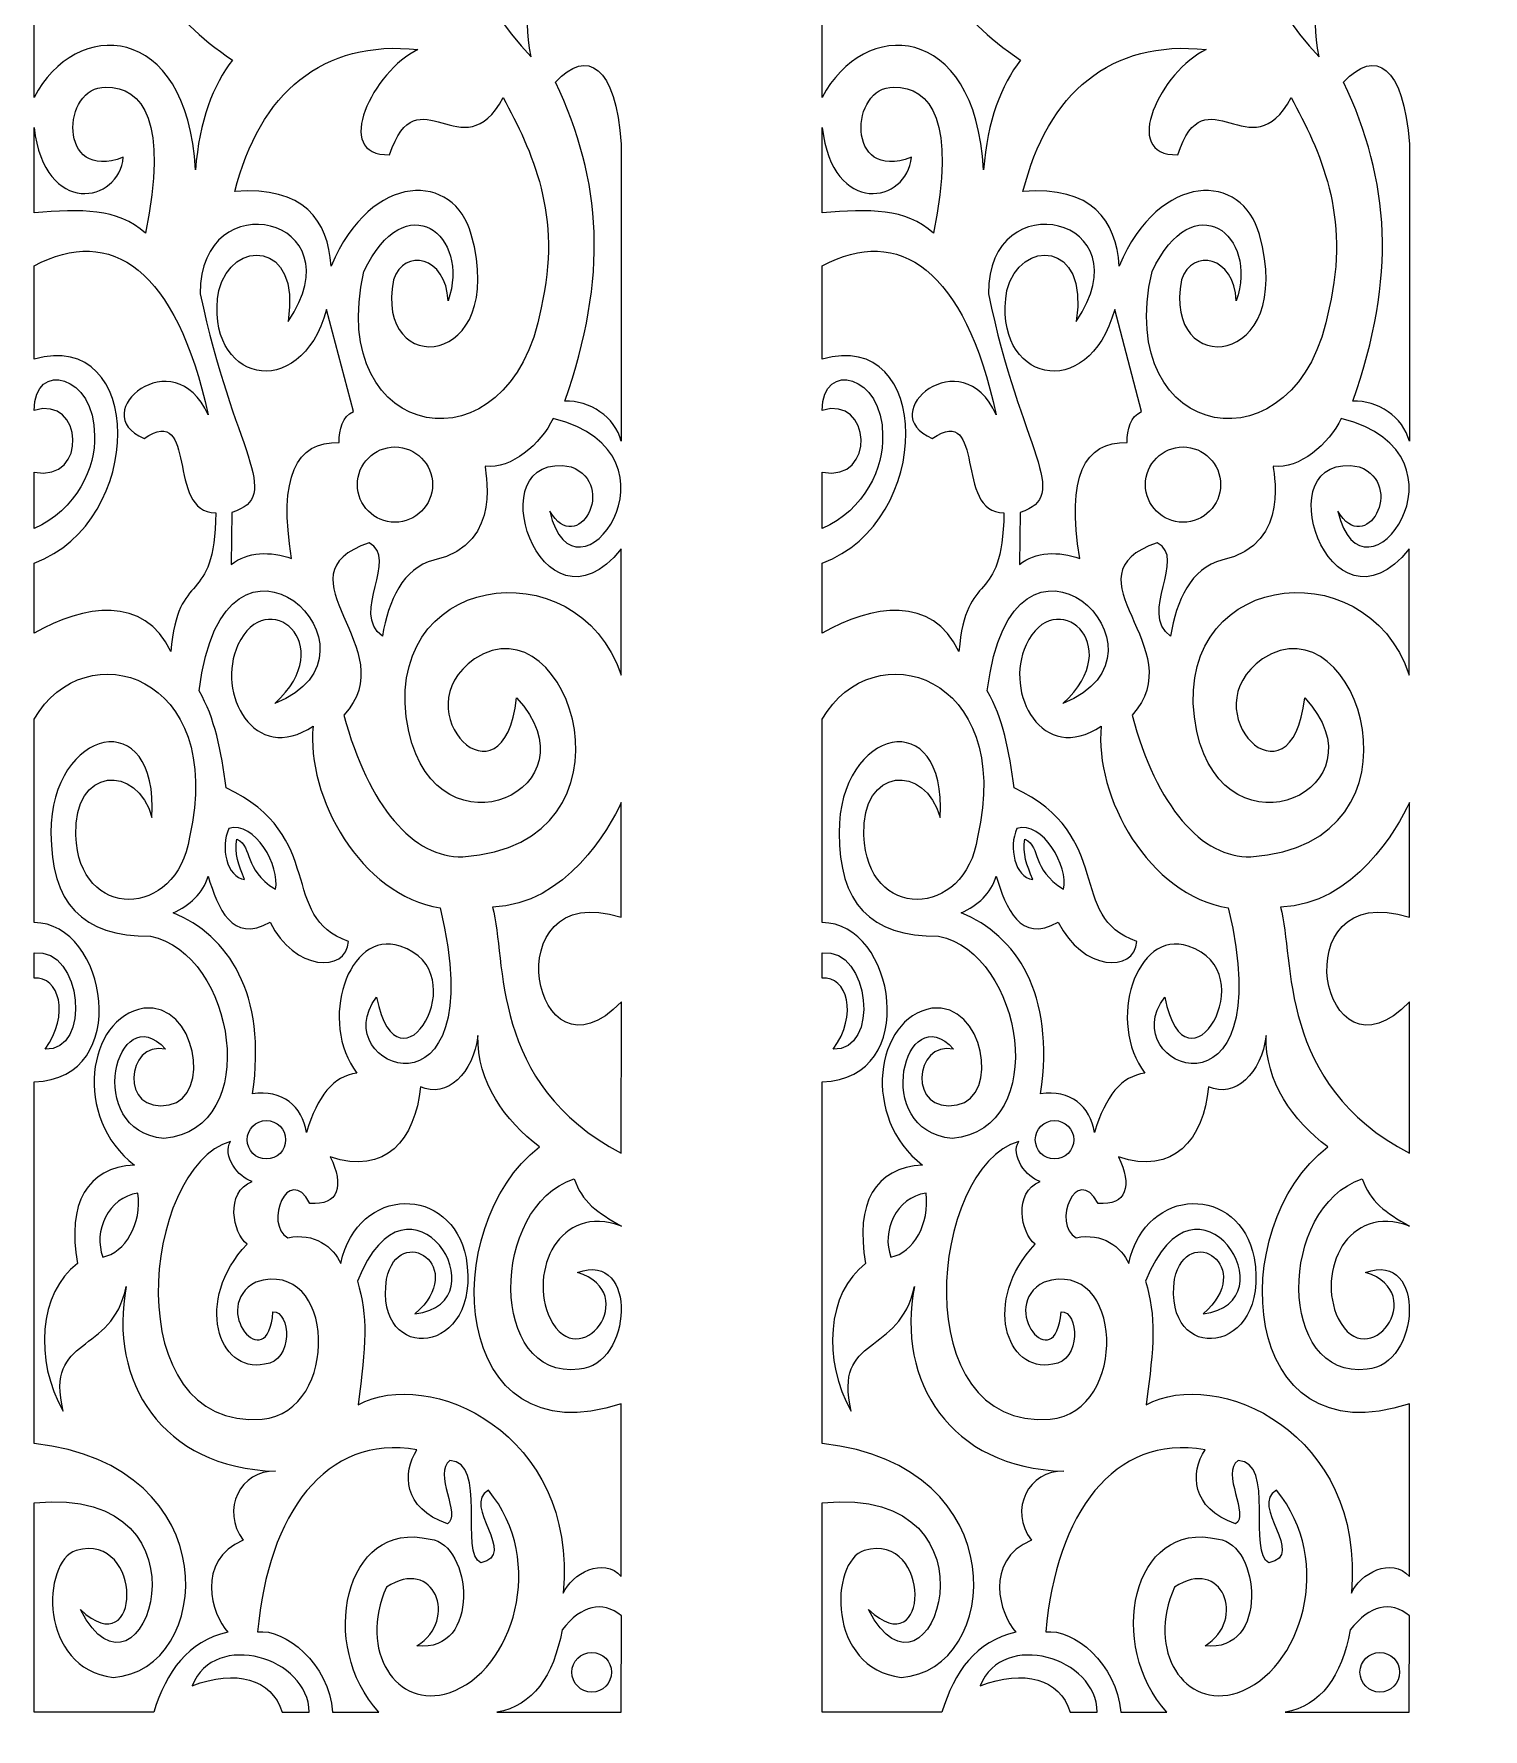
# Model space of a CAD drawing. Header units: centimetres. Extents: x -53 to 59, y -100 to 99.
# Drawn here: x -53.2 to 58.9, y -100.5 to 30.6 of the extents above; entities that cross this region are included whole.
import ezdxf

# ---------------------------------------------------------------- set-up
doc = ezdxf.new("R2010")
doc.units = ezdxf.units.CM
doc.header["$MEASUREMENT"] = 0
doc.layers.add('layer 1', color=7, linetype='Continuous')

msp = doc.modelspace()

# ---------------------------------------------------------------- linework, layer by layer
at = {"layer": 'layer 1', "color": 250, "lineweight": 9}
for centre, major_axis in [((-25.27952, -4.22039), (0, 2.9092)), ((-35.22236, -54.88765), (0, 1.48695)), ((-10.06058, -96.0697), (0, 1.5322))]:
    msp.add_ellipse(centre, major_axis=major_axis, ratio=1, dxfattribs=at)
at = {"layer": 'layer 1', "color": 242}
for centre, major_axis in [((35.68051, -4.22039), (0, 2.9092)), ((25.73767, -54.88765), (0, 1.48695)), ((50.89945, -96.0697), (0, 1.5322))]:
    msp.add_ellipse(centre, major_axis=major_axis, ratio=1, dxfattribs=at)
at = {"layer": 'layer 1', "color": 250, "lineweight": 9}
for points, knots in [([(-7.77167, 41.39957), (-7.77167, 41.39957), (-7.77185, 33.47479), (-7.77185, 33.47479), (-7.77185, 33.47479), (-10.87596, 37.68342), (-16.34117, 36.2642), (-14.74046, 28.85535), (-14.74046, 28.85535), (-23.33902, 37.76592), (-25.32154, 55.2063), (-16.31369, 57.44502), (-16.31369, 57.44502), (-6.16955, 59.87853), (-5.98735, 45.06205), (-11.01349, 44.09226), (-11.01349, 44.09226), (-16.28375, 43.0784), (-16.58229, 51.1938), (-13.89567, 51.56973), (-13.89567, 51.56973), (-11.1821, 51.93701), (-11.24404, 48.98528), (-11.92208, 48.3153), (-11.92208, 48.3153), (-8.13311, 47.36911), (-9.90505, 55.98839), (-15.15553, 53.54227), (-15.15553, 53.54227), (-20.8084, 50.18001), (-16.6394, 36.16337), (-7.77167, 41.39957)], [0, 0, 0, 0, 0.111111111, 0.111111111, 0.111111111, 0.111111111, 0.222222222, 0.222222222, 0.222222222, 0.222222222, 0.333333333, 0.333333333, 0.333333333, 0.333333333, 0.444444444, 0.444444444, 0.444444444, 0.444444444, 0.555555556, 0.555555556, 0.555555556, 0.555555556, 0.666666667, 0.666666667, 0.666666667, 0.666666667, 0.777777778, 0.777777778, 0.777777778, 0.777777778, 1, 1, 1, 1]), ([(-53.19372, 40.18666), (-53.19372, 40.18666), (-53.19386, 25.71777), (-53.19386, 25.71777), (-53.19386, 25.71777), (-50.04911, 31.82973), (-41.37296, 31.75408), (-40.7047, 20.12387), (-40.7047, 20.12387), (-40.4338, 23.92656), (-39.33054, 26.67869), (-37.84746, 28.61463), (-37.84746, 28.61463), (-43.05057, 32.07908), (-44.85478, 35.47923), (-45.13556, 42.58565), (-45.13556, 42.58565), (-45.13556, 42.58565), (-47.83736, 42.57425), (-47.83736, 42.57425), (-47.83736, 42.57425), (-48.07443, 41.73081), (-50.60018, 38.52648), (-53.19372, 40.18666)], [0, 0, 0, 0, 0.142857143, 0.142857143, 0.142857143, 0.142857143, 0.285714286, 0.285714286, 0.285714286, 0.285714286, 0.428571429, 0.428571429, 0.428571429, 0.428571429, 0.571428571, 0.571428571, 0.571428571, 0.571428571, 0.714285714, 0.714285714, 0.714285714, 0.714285714, 1, 1, 1, 1]), ([(-23.5001, 29.42206), (-30.85756, 30.22879), (-35.77278, 26.05008), (-37.66096, 18.43956), (-37.66096, 18.43956), (-32.31989, 18.88953), (-30.44444, 16.19101), (-30.21713, 12.6824), (-30.21713, 12.6824), (-27.08489, 20.11115), (-20.6476, 19.90401), (-19.37468, 15.11534), (-19.37468, 15.11534), (-16.45191, 4.64079), (-26.94727, 3.8726), (-25.39016, 11.62688), (-25.39016, 11.62688), (-24.57282, 14.08347), (-21.29743, 13.47296), (-21.17294, 9.98501), (-21.17294, 9.98501), (-19.37468, 15.11534), (-24.49186, 19.02534), (-27.67841, 12.25928), (-27.67841, 12.25928), (-30.73233, -1.03895), (-16.28678, -3.58742), (-13.9799, 9.45611), (-13.9799, 9.45611), (-12.28313, 16.54311), (-14.69728, 21.63842), (-16.91267, 25.70465), (-16.91267, 25.70465), (-20.00456, 19.89507), (-23.5595, 27.78788), (-25.69028, 21.28791), (-25.69028, 21.28791), (-30.23762, 21.17445), (-26.93615, 27.79364), (-23.5001, 29.42206)], [0, 0, 0, 0, 0.090909091, 0.090909091, 0.090909091, 0.090909091, 0.181818182, 0.181818182, 0.181818182, 0.181818182, 0.272727273, 0.272727273, 0.272727273, 0.272727273, 0.363636364, 0.363636364, 0.363636364, 0.363636364, 0.454545455, 0.454545455, 0.454545455, 0.454545455, 0.545454545, 0.545454545, 0.545454545, 0.545454545, 0.636363636, 0.636363636, 0.636363636, 0.636363636, 0.727272727, 0.727272727, 0.727272727, 0.727272727, 0.818181818, 0.818181818, 0.818181818, 0.818181818, 1, 1, 1, 1]), ([(-7.77249, -0.85889), (-7.77249, -0.85889), (-7.77135, 22.11815), (-7.77135, 22.11815), (-7.77135, 22.11815), (-8.21274, 28.19856), (-10.40684, 29.54241), (-12.85727, 26.91199), (-12.85727, 26.91199), (-9.23721, 19.21744), (-8.76928, 11.88034), (-12.14617, 2.2244), (-12.14617, 2.2244), (-10.22278, 2.33447), (-8.26075, 0.99646), (-7.77249, -0.85889)], [0, 0, 0, 0, 0.2, 0.2, 0.2, 0.2, 0.4, 0.4, 0.4, 0.4, 0.6, 0.6, 0.6, 0.6, 1, 1, 1, 1]), ([(-53.19316, 23.38965), (-53.19316, 23.38965), (-53.19398, 16.80096), (-53.19398, 16.80096), (-53.19398, 16.80096), (-49.52547, 17.0799), (-46.77004, 17.18295), (-44.57382, 15.22695), (-44.57382, 15.22695), (-42.81615, 23.85427), (-44.76785, 26.54022), (-47.65212, 26.51067), (-47.65212, 26.51067), (-51.03743, 26.64704), (-51.45777, 19.08598), (-46.29569, 21.09191), (-46.29569, 21.09191), (-46.58415, 17.54364), (-52.39149, 16.43808), (-53.19316, 23.38965)], [0, 0, 0, 0, 0.166666667, 0.166666667, 0.166666667, 0.166666667, 0.333333333, 0.333333333, 0.333333333, 0.333333333, 0.5, 0.5, 0.5, 0.5, 0.666666667, 0.666666667, 0.666666667, 0.666666667, 1, 1, 1, 1]), ([(-30.56756, 9.3098), (-30.56756, 9.3098), (-28.49876, 1.4225), (-28.49876, 1.4225), (-28.49876, 1.4225), (-29.33096, 1.06698), (-29.61745, 0.04555), (-29.59781, -0.96955), (-29.59781, -0.96955), (-32.92731, -0.86175), (-34.31812, -3.64914), (-33.2729, -9.93106), (-33.2729, -9.93106), (-34.87601, -9.36238), (-36.70498, -9.38703), (-37.93766, -10.40845), (-37.93766, -10.40845), (-37.93766, -10.40845), (-37.88755, -6.37313), (-37.88755, -6.37313), (-37.88755, -6.37313), (-33.80836, -5.09024), (-37.82359, -1.61212), (-40.33616, 10.54391), (-40.33616, 10.54391), (-40.41124, 19.24623), (-28.04359, 16.5021), (-33.54146, 8.4047), (-33.54146, 8.4047), (-32.52958, 14.74793), (-37.90202, 14.78877), (-38.90741, 10.79675), (-38.90741, 10.79675), (-40.12734, 3.72665), (-32.62511, 1.91225), (-30.56756, 9.3098)], [0, 0, 0, 0, 0.1, 0.1, 0.1, 0.1, 0.2, 0.2, 0.2, 0.2, 0.3, 0.3, 0.3, 0.3, 0.4, 0.4, 0.4, 0.4, 0.5, 0.5, 0.5, 0.5, 0.6, 0.6, 0.6, 0.6, 0.7, 0.7, 0.7, 0.7, 0.8, 0.8, 0.8, 0.8, 1, 1, 1, 1]), ([(-53.19218, 12.68951), (-53.19218, 12.68951), (-53.1939, 5.47216), (-53.1939, 5.47216), (-53.1939, 5.47216), (-44.63267, 7.96933), (-44.49169, -7.08857), (-53.19291, -10.29139), (-53.19291, -10.29139), (-53.19291, -10.29139), (-53.19366, -15.70799), (-53.19366, -15.70799), (-53.19366, -15.70799), (-49.35238, -13.51144), (-44.65847, -12.76208), (-42.61418, -17.13809), (-42.61418, -17.13809), (-42.08224, -10.5632), (-39.24792, -13.84728), (-39.13604, -6.40213), (-39.13604, -6.40213), (-43.05586, -6.41048), (-40.4478, 2.14046), (-44.68476, -0.64519), (-44.68476, -0.64519), (-49.30848, 1.29753), (-42.34522, 7.05474), (-39.73079, 1.17986), (-39.73079, 1.17986), (-42.17198, 12.42506), (-47.22605, 15.90726), (-53.19218, 12.68951)], [0, 0, 0, 0, 0.111111111, 0.111111111, 0.111111111, 0.111111111, 0.222222222, 0.222222222, 0.222222222, 0.222222222, 0.333333333, 0.333333333, 0.333333333, 0.333333333, 0.444444444, 0.444444444, 0.444444444, 0.444444444, 0.555555556, 0.555555556, 0.555555556, 0.555555556, 0.666666667, 0.666666667, 0.666666667, 0.666666667, 0.777777778, 0.777777778, 0.777777778, 0.777777778, 1, 1, 1, 1]), ([(-53.19036, 1.51724), (-49.39067, 2.72332), (-48.97427, -4.06049), (-53.18798, -3.26483), (-53.18798, -3.26483), (-53.18798, -3.26483), (-53.19277, -7.60335), (-53.19277, -7.60335), (-53.19277, -7.60335), (-49.91645, -6.22822), (-48.3941, -2.80247), (-48.52166, -0.45135), (-48.52166, -0.45135), (-48.46438, 4.26431), (-53.1939, 5.47216), (-53.19036, 1.51724)], [0, 0, 0, 0, 0.2, 0.2, 0.2, 0.2, 0.4, 0.4, 0.4, 0.4, 0.6, 0.6, 0.6, 0.6, 1, 1, 1, 1]), ([(-13.03957, 0.89346), (-2.07064, -1.87379), (-11.39787, -14.57269), (-13.3079, -6.27379), (-13.3079, -6.27379), (-11.14918, -9.92267), (-8.02103, -4.23098), (-11.65508, -2.83766), (-11.65508, -2.83766), (-19.14445, -1.43488), (-13.97868, -16.8828), (-7.77887, -9.19676), (-7.77887, -9.19676), (-7.77887, -9.19676), (-7.78086, -18.95697), (-7.78086, -18.95697), (-7.78086, -18.95697), (-11.12414, -8.88772), (-26.75657, -10.98927), (-24.21674, -23.30598), (-24.21674, -23.30598), (-21.9283, -33.50642), (-9.40401, -27.70264), (-15.86782, -20.70243), (-15.86782, -20.70243), (-16.88938, -29.80708), (-24.83069, -21.65475), (-19.12596, -17.69771), (-19.12596, -17.69771), (-11.73545, -12.80918), (-5.61732, -32.0755), (-20.03736, -32.99735), (-20.03736, -32.99735), (-23.82155, -33.12872), (-27.3421, -29.1063), (-29.22561, -22.04928), (-29.22561, -22.04928), (-24.46054, -16.91747), (-34.71505, -11.24296), (-27.2711, -8.71735), (-27.2711, -8.71735), (-24.92521, -9.93966), (-28.74651, -14.11313), (-26.24974, -15.94394), (-26.24974, -15.94394), (-25.79512, -13.18109), (-24.67137, -10.6801), (-22.26762, -10.05549), (-22.26762, -10.05549), (-16.6756, -8.82257), (-18.47577, -2.77248), (-18.2827, -2.79641), (-18.2827, -2.79641), (-16.29417, -3.04297), (-14.00576, -1.09588), (-13.03957, 0.89346)], [0, 0, 0, 0, 0.066666667, 0.066666667, 0.066666667, 0.066666667, 0.133333333, 0.133333333, 0.133333333, 0.133333333, 0.2, 0.2, 0.2, 0.2, 0.266666667, 0.266666667, 0.266666667, 0.266666667, 0.333333333, 0.333333333, 0.333333333, 0.333333333, 0.4, 0.4, 0.4, 0.4, 0.466666667, 0.466666667, 0.466666667, 0.466666667, 0.533333333, 0.533333333, 0.533333333, 0.533333333, 0.6, 0.6, 0.6, 0.6, 0.666666667, 0.666666667, 0.666666667, 0.666666667, 0.733333333, 0.733333333, 0.733333333, 0.733333333, 0.8, 0.8, 0.8, 0.8, 0.866666667, 0.866666667, 0.866666667, 0.866666667, 1, 1, 1, 1]), ([(-34.56593, -21.13994), (-24.76373, -17.27019), (-38.53263, -4.21003), (-40.42128, -20.17943), (-40.42128, -20.17943), (-39.20499, -22.26577), (-38.72075, -24.80463), (-38.34328, -27.66023), (-38.34328, -27.66023), (-30.45275, -31.40895), (-34.33397, -37.69819), (-28.8676, -39.54639), (-28.8676, -39.54639), (-29.03091, -42.02481), (-33.07249, -41.83407), (-34.93536, -38.05023), (-34.93536, -38.05023), (-37.93356, -39.75781), (-38.95533, -36.96143), (-39.73879, -34.4896), (-39.73879, -34.4896), (-40.10771, -35.8616), (-41.17227, -36.76521), (-42.43412, -37.33619), (-42.43412, -37.33619), (-38.20239, -39.07687), (-35.14548, -43.5602), (-36.29645, -51.33904), (-36.29645, -51.33904), (-34.02833, -50.96727), (-32.42242, -52.30579), (-32.13105, -54.31434), (-32.13105, -54.31434), (-31.24773, -51.48842), (-30.08624, -49.98093), (-28.22342, -49.73898), (-28.22342, -49.73898), (-31.22512, -45.80039), (-28.92051, -38.58493), (-24.87784, -39.92043), (-24.87784, -39.92043), (-18.83014, -41.82577), (-25.0577, -52.16152), (-26.69609, -43.84785), (-26.69609, -43.84785), (-30.82724, -49.276), (-17.6084, -54.398), (-21.77927, -36.95111), (-21.77927, -36.95111), (-27.90172, -36.00491), (-32.17782, -28.33606), (-31.60542, -22.90163), (-31.60542, -22.90163), (-36.18721, -25.95869), (-39.15507, -20.30521), (-37.42046, -16.61485), (-37.42046, -16.61485), (-35.25029, -11.89153), (-29.47714, -16.53377), (-34.56593, -21.13994)], [0, 0, 0, 0, 0.0625, 0.0625, 0.0625, 0.0625, 0.125, 0.125, 0.125, 0.125, 0.1875, 0.1875, 0.1875, 0.1875, 0.25, 0.25, 0.25, 0.25, 0.3125, 0.3125, 0.3125, 0.3125, 0.375, 0.375, 0.375, 0.375, 0.4375, 0.4375, 0.4375, 0.4375, 0.5, 0.5, 0.5, 0.5, 0.5625, 0.5625, 0.5625, 0.5625, 0.625, 0.625, 0.625, 0.625, 0.6875, 0.6875, 0.6875, 0.6875, 0.75, 0.75, 0.75, 0.75, 0.8125, 0.8125, 0.8125, 0.8125, 0.875, 0.875, 0.875, 0.875, 1, 1, 1, 1]), ([(-49.95987, -31.34394), (-49.77595, -37.98552), (-42.11744, -37.85984), (-41.1725, -31.48621), (-41.1725, -31.48621), (-38.29414, -18.8321), (-49.26649, -15.52195), (-53.19089, -22.37296), (-53.19089, -22.37296), (-53.19089, -22.37296), (-53.19386, -38.09333), (-53.19386, -38.09333), (-53.19386, -38.09333), (-47.54274, -38.05545), (-45.48702, -50.20269), (-53.19344, -50.40372), (-53.19344, -50.40372), (-53.19344, -50.40372), (-53.19626, -78.38656), (-53.19626, -78.38656), (-53.19626, -78.38656), (-38.06349, -80.0204), (-39.33826, -95.99491), (-47.08834, -96.46275), (-47.08834, -96.46275), (-52.82884, -95.7745), (-52.646, -87.54536), (-49.93693, -86.6395), (-49.93693, -86.6395), (-44.6459, -85.22001), (-44.85492, -95.65303), (-49.60982, -91.22583), (-49.60982, -91.22583), (-44.86572, -100.46352), (-38.46676, -81.4934), (-53.19471, -82.9663), (-53.19471, -82.9663), (-53.19471, -82.9663), (-53.19338, -99.16019), (-53.19338, -99.16019), (-53.19338, -99.16019), (-53.19338, -99.16019), (-43.9298, -99.15721), (-43.9298, -99.15721), (-43.9298, -99.15721), (-42.97528, -95.98428), (-41.27567, -93.70069), (-38.2191, -92.95621), (-38.2191, -92.95621), (-39.44397, -91.61015), (-40.74435, -87.44498), (-37.01315, -85.85363), (-37.01315, -85.85363), (-38.79678, -83.49344), (-37.20596, -80.43509), (-34.50972, -80.51847), (-34.50972, -80.51847), (-43.33014, -80.28823), (-47.47174, -73.52096), (-46.06268, -66.23886), (-46.06268, -66.23886), (-47.16777, -71.63083), (-52.38277, -69.91599), (-50.9404, -75.87269), (-50.9404, -75.87269), (-53.20736, -71.99323), (-52.81696, -66.64967), (-49.83498, -64.46941), (-49.83498, -64.46941), (-50.66253, -59.76537), (-49.11614, -57.05944), (-45.4211, -56.84523), (-45.4211, -56.84523), (-50.21833, -53.21217), (-49.1033, -45.45282), (-44.70694, -44.71625), (-44.70694, -44.71625), (-40.66822, -44.22649), (-39.43291, -51.58655), (-42.74255, -52.1819), (-42.74255, -52.1819), (-46.60973, -52.94194), (-46.10103, -47.23099), (-43.02303, -47.86924), (-43.02303, -47.86924), (-46.79931, -43.7471), (-49.45072, -54.20975), (-43.14834, -54.7887), (-43.14834, -54.7887), (-35.39474, -54.07377), (-37.68936, -40.42136), (-44.18623, -39.14172), (-44.18623, -39.14172), (-49.5284, -39.19329), (-51.87944, -36.56129), (-51.88703, -31.13852), (-51.88703, -31.13852), (-51.89839, -23.02311), (-43.54099, -21.06278), (-44.07516, -29.96867), (-44.07516, -29.96867), (-45.20182, -25.80278), (-50.18981, -26.00019), (-49.95987, -31.34394)], [0, 0, 0, 0, 0.037037037, 0.037037037, 0.037037037, 0.037037037, 0.074074074, 0.074074074, 0.074074074, 0.074074074, 0.111111111, 0.111111111, 0.111111111, 0.111111111, 0.148148148, 0.148148148, 0.148148148, 0.148148148, 0.185185185, 0.185185185, 0.185185185, 0.185185185, 0.222222222, 0.222222222, 0.222222222, 0.222222222, 0.259259259, 0.259259259, 0.259259259, 0.259259259, 0.296296296, 0.296296296, 0.296296296, 0.296296296, 0.333333333, 0.333333333, 0.333333333, 0.333333333, 0.37037037, 0.37037037, 0.37037037, 0.37037037, 0.407407407, 0.407407407, 0.407407407, 0.407407407, 0.444444444, 0.444444444, 0.444444444, 0.444444444, 0.481481481, 0.481481481, 0.481481481, 0.481481481, 0.518518519, 0.518518519, 0.518518519, 0.518518519, 0.555555556, 0.555555556, 0.555555556, 0.555555556, 0.592592593, 0.592592593, 0.592592593, 0.592592593, 0.62962963, 0.62962963, 0.62962963, 0.62962963, 0.666666667, 0.666666667, 0.666666667, 0.666666667, 0.703703704, 0.703703704, 0.703703704, 0.703703704, 0.740740741, 0.740740741, 0.740740741, 0.740740741, 0.777777778, 0.777777778, 0.777777778, 0.777777778, 0.814814815, 0.814814815, 0.814814815, 0.814814815, 0.851851852, 0.851851852, 0.851851852, 0.851851852, 0.888888889, 0.888888889, 0.888888889, 0.888888889, 0.925925926, 0.925925926, 0.925925926, 0.925925926, 1, 1, 1, 1]), ([(-7.77085, -28.81285), (-7.77085, -28.81285), (-7.77217, -37.66424), (-7.77217, -37.66424), (-7.77217, -37.66424), (-17.78868, -34.55049), (-14.6275, -51.40424), (-7.76117, -44.21752), (-7.76117, -44.21752), (-7.76117, -44.21752), (-7.77072, -55.93124), (-7.77072, -55.93124), (-7.77072, -55.93124), (-18.01174, -50.54207), (-16.63233, -41.01438), (-17.73358, -36.89215), (-17.73358, -36.89215), (-12.03577, -36.7129), (-8.69889, -30.78904), (-7.77085, -28.81285)], [0, 0, 0, 0, 0.166666667, 0.166666667, 0.166666667, 0.166666667, 0.333333333, 0.333333333, 0.333333333, 0.333333333, 0.5, 0.5, 0.5, 0.5, 0.666666667, 0.666666667, 0.666666667, 0.666666667, 1, 1, 1, 1]), ([(-38.13454, -30.82158), (-36.12314, -30.18241), (-34.12048, -33.78376), (-34.528, -35.51396), (-34.528, -35.51396), (-37.10153, -33.90409), (-36.18485, -32.32747), (-37.51187, -31.63171), (-37.51187, -31.63171), (-37.71816, -32.74181), (-37.36088, -33.66594), (-36.90568, -34.75122), (-36.90568, -34.75122), (-38.29657, -34.5992), (-38.7882, -32.25882), (-38.13454, -30.82158)], [0, 0, 0, 0, 0.2, 0.2, 0.2, 0.2, 0.4, 0.4, 0.4, 0.4, 0.6, 0.6, 0.6, 0.6, 1, 1, 1, 1]), ([(-53.19069, -40.42691), (-53.19069, -40.42691), (-53.19369, -42.38627), (-53.19369, -42.38627), (-53.19369, -42.38627), (-51.29121, -42.18932), (-50.37111, -45.23989), (-52.34549, -47.87221), (-52.34549, -47.87221), (-48.73699, -48.12528), (-49.45181, -40.00864), (-53.19069, -40.42691)], [0, 0, 0, 0, 0.25, 0.25, 0.25, 0.25, 0.5, 0.5, 0.5, 0.5, 1, 1, 1, 1]), ([(-18.86143, -46.82607), (-18.93457, -50.43461), (-16.77246, -53.39674), (-14.09309, -55.44327), (-14.09309, -55.44327), (-22.07982, -61.57001), (-21.0276, -79.70039), (-7.77232, -75.30907), (-7.77232, -75.30907), (-7.77232, -75.30907), (-7.77339, -88.66092), (-7.77339, -88.66092), (-7.77339, -88.66092), (-9.12751, -87.08541), (-11.62445, -88.45698), (-12.25934, -89.95366), (-12.25934, -89.95366), (-11.14731, -77.45643), (-22.71865, -72.42042), (-28.13712, -75.3832), (-28.13712, -75.3832), (-27.49679, -70.75296), (-27.36861, -68.58659), (-28.17764, -65.81224), (-28.17764, -65.81224), (-24.19114, -55.85062), (-16.75416, -67.54467), (-23.73648, -68.34851), (-23.73648, -68.34851), (-19.5241, -64.72919), (-24.95029, -61.18264), (-25.9302, -65.65787), (-25.9302, -65.65787), (-26.92506, -72.38679), (-18.45701, -71.6749), (-19.78266, -64.01815), (-19.78266, -64.01815), (-20.87266, -58.36771), (-28.13843, -58.33648), (-29.47598, -64.45097), (-29.47598, -64.45097), (-30.03663, -63.17979), (-31.52523, -62.04481), (-33.55708, -62.46273), (-33.55708, -62.46273), (-35.44763, -61.42863), (-33.54459, -56.67569), (-31.85688, -59.80391), (-31.85688, -59.80391), (-29.63107, -60.02238), (-29.1864, -58.40656), (-30.28104, -56.21135), (-30.28104, -56.21135), (-26.02582, -57.66385), (-23.68909, -54.87547), (-23.31228, -50.78663), (-23.31228, -50.78663), (-21.27717, -51.7387), (-19.19796, -49.73328), (-18.86143, -46.82607)], [0, 0, 0, 0, 0.0625, 0.0625, 0.0625, 0.0625, 0.125, 0.125, 0.125, 0.125, 0.1875, 0.1875, 0.1875, 0.1875, 0.25, 0.25, 0.25, 0.25, 0.3125, 0.3125, 0.3125, 0.3125, 0.375, 0.375, 0.375, 0.375, 0.4375, 0.4375, 0.4375, 0.4375, 0.5, 0.5, 0.5, 0.5, 0.5625, 0.5625, 0.5625, 0.5625, 0.625, 0.625, 0.625, 0.625, 0.6875, 0.6875, 0.6875, 0.6875, 0.75, 0.75, 0.75, 0.75, 0.8125, 0.8125, 0.8125, 0.8125, 0.875, 0.875, 0.875, 0.875, 1, 1, 1, 1]), ([(-37.99196, -55.0168), (-38.66884, -56.0677), (-37.39904, -57.85179), (-36.32528, -58.10377), (-36.32528, -58.10377), (-38.43999, -58.93599), (-37.82832, -62.13234), (-36.7226, -62.9503), (-36.7226, -62.9503), (-40.8437, -67.35517), (-38.95822, -72.95568), (-35.36057, -72.25077), (-35.36057, -72.25077), (-33.10545, -71.98441), (-33.33904, -68.13422), (-34.71278, -68.18641), (-34.71278, -68.18641), (-35.1201, -73.44125), (-39.73086, -67.82405), (-36.02807, -65.89777), (-36.02807, -65.89777), (-29.86838, -63.88673), (-29.43548, -75.93807), (-35.55902, -76.49014), (-35.55902, -76.49014), (-46.80579, -77.37167), (-44.90447, -57.02294), (-37.99196, -55.0168)], [0, 0, 0, 0, 0.125, 0.125, 0.125, 0.125, 0.25, 0.25, 0.25, 0.25, 0.375, 0.375, 0.375, 0.375, 0.5, 0.5, 0.5, 0.5, 0.625, 0.625, 0.625, 0.625, 0.75, 0.75, 0.75, 0.75, 1, 1, 1, 1]), ([(-7.76879, -61.55705), (-9.60452, -60.55138), (-10.83907, -59.65824), (-11.41424, -57.90397), (-11.41424, -57.90397), (-17.98086, -60.08627), (-18.04003, -73.48675), (-11.04238, -72.63023), (-11.04238, -72.63023), (-6.93006, -72.34425), (-6.41108, -63.45552), (-11.1585, -65.14439), (-11.1585, -65.14439), (-6.0878, -66.76202), (-11.0127, -73.21801), (-13.28085, -68.71454), (-13.28085, -68.71454), (-14.99154, -65.07514), (-12.55005, -59.7742), (-7.76879, -61.55705)], [0, 0, 0, 0, 0.166666667, 0.166666667, 0.166666667, 0.166666667, 0.333333333, 0.333333333, 0.333333333, 0.333333333, 0.5, 0.5, 0.5, 0.5, 0.666666667, 0.666666667, 0.666666667, 0.666666667, 1, 1, 1, 1]), ([(-45.15779, -59.00538), (-44.83591, -61.38081), (-46.15779, -63.62621), (-47.87117, -63.95992), (-47.87117, -63.95992), (-48.63172, -61.97365), (-47.48521, -59.35357), (-45.15779, -59.00538)], [0, 0, 0, 0, 0.333333333, 0.333333333, 0.333333333, 0.333333333, 1, 1, 1, 1]), ([(-26.52326, -99.15962), (-26.52326, -99.15962), (-30.10398, -99.16049), (-30.10398, -99.16049), (-30.10398, -99.16049), (-30.37301, -95.38794), (-33.80538, -92.65041), (-35.90619, -92.95171), (-35.90619, -92.95171), (-35.08141, -83.81751), (-30.67018, -77.63767), (-23.58088, -78.86007), (-23.58088, -78.86007), (-24.71151, -80.63609), (-24.68433, -83.39518), (-21.22152, -84.58071), (-21.22152, -84.58071), (-20.09807, -83.97783), (-22.39541, -80.60577), (-21.0276, -79.70039), (-21.0276, -79.70039), (-18.11711, -79.72387), (-20.29506, -86.95547), (-18.63558, -87.59997), (-18.63558, -87.59997), (-15.70492, -87.03764), (-20.18725, -83.1122), (-18.05416, -81.99511), (-18.05416, -81.99511), (-13.49708, -87.45125), (-16.1247, -95.97674), (-21.07461, -97.64682), (-21.07461, -97.64682), (-25.16142, -98.99452), (-28.14612, -94.40604), (-25.94024, -89.49335), (-25.94024, -89.49335), (-22.27353, -87.04499), (-20.29466, -92.01478), (-23.58088, -94.01815), (-23.58088, -94.01815), (-18.59868, -94.61872), (-19.30954, -86.12194), (-22.54664, -85.77655), (-22.54664, -85.77655), (-29.29353, -84.17646), (-31.22052, -94.08681), (-26.52326, -99.15962)], [0, 0, 0, 0, 0.076923077, 0.076923077, 0.076923077, 0.076923077, 0.153846154, 0.153846154, 0.153846154, 0.153846154, 0.230769231, 0.230769231, 0.230769231, 0.230769231, 0.307692308, 0.307692308, 0.307692308, 0.307692308, 0.384615385, 0.384615385, 0.384615385, 0.384615385, 0.461538462, 0.461538462, 0.461538462, 0.461538462, 0.538461538, 0.538461538, 0.538461538, 0.538461538, 0.615384615, 0.615384615, 0.615384615, 0.615384615, 0.692307692, 0.692307692, 0.692307692, 0.692307692, 0.769230769, 0.769230769, 0.769230769, 0.769230769, 0.846153846, 0.846153846, 0.846153846, 0.846153846, 1, 1, 1, 1]), ([(-7.76167, -91.69765), (-7.76167, -91.69765), (-7.7892, -99.16051), (-7.7892, -99.16051), (-7.7892, -99.16051), (-7.7892, -99.16051), (-17.39278, -99.15979), (-17.39278, -99.15979), (-17.39278, -99.15979), (-14.60025, -98.65961), (-13.02249, -96.39764), (-12.34552, -92.78307), (-12.34552, -92.78307), (-10.81756, -90.86968), (-9.28961, -90.50787), (-7.76167, -91.69765)], [0, 0, 0, 0, 0.2, 0.2, 0.2, 0.2, 0.4, 0.4, 0.4, 0.4, 0.6, 0.6, 0.6, 0.6, 1, 1, 1, 1]), ([(-40.97169, -97.10801), (-39.21019, -92.7653), (-31.93134, -94.93236), (-31.91651, -99.16015), (-31.91651, -99.16015), (-31.91651, -99.16015), (-34.00095, -99.16032), (-34.00095, -99.16032), (-34.00095, -99.16032), (-34.84173, -96.523), (-37.5542, -95.84817), (-40.97169, -97.10801)], [0, 0, 0, 0, 0.25, 0.25, 0.25, 0.25, 0.5, 0.5, 0.5, 0.5, 1, 1, 1, 1])]:
    msp.add_open_spline(points, degree=3, knots=knots, dxfattribs=at)
at = {"layer": 'layer 1', "color": 242}
for points, knots in [([(53.18836, 41.39957), (53.18836, 41.39957), (53.18818, 33.47479), (53.18818, 33.47479), (53.18818, 33.47479), (50.08407, 37.68342), (44.61886, 36.2642), (46.21957, 28.85535), (46.21957, 28.85535), (37.62101, 37.76592), (35.63849, 55.2063), (44.64634, 57.44502), (44.64634, 57.44502), (54.79048, 59.87853), (54.97268, 45.06205), (49.94654, 44.09226), (49.94654, 44.09226), (44.67628, 43.0784), (44.37774, 51.1938), (47.06436, 51.56973), (47.06436, 51.56973), (49.77793, 51.93701), (49.71599, 48.98528), (49.03795, 48.3153), (49.03795, 48.3153), (52.82692, 47.36911), (51.05498, 55.98839), (45.8045, 53.54227), (45.8045, 53.54227), (40.15163, 50.18001), (44.32063, 36.16337), (53.18836, 41.39957)], [0, 0, 0, 0, 0.111111111, 0.111111111, 0.111111111, 0.111111111, 0.222222222, 0.222222222, 0.222222222, 0.222222222, 0.333333333, 0.333333333, 0.333333333, 0.333333333, 0.444444444, 0.444444444, 0.444444444, 0.444444444, 0.555555556, 0.555555556, 0.555555556, 0.555555556, 0.666666667, 0.666666667, 0.666666667, 0.666666667, 0.777777778, 0.777777778, 0.777777778, 0.777777778, 1, 1, 1, 1]), ([(7.76631, 40.18666), (7.76631, 40.18666), (7.76617, 25.71777), (7.76617, 25.71777), (7.76617, 25.71777), (10.91092, 31.82973), (19.58707, 31.75408), (20.25533, 20.12387), (20.25533, 20.12387), (20.52623, 23.92656), (21.62949, 26.67869), (23.11257, 28.61463), (23.11257, 28.61463), (17.90946, 32.07908), (16.10525, 35.47923), (15.82447, 42.58565), (15.82447, 42.58565), (15.82447, 42.58565), (13.12267, 42.57425), (13.12267, 42.57425), (13.12267, 42.57425), (12.8856, 41.73081), (10.35985, 38.52648), (7.76631, 40.18666)], [0, 0, 0, 0, 0.142857143, 0.142857143, 0.142857143, 0.142857143, 0.285714286, 0.285714286, 0.285714286, 0.285714286, 0.428571429, 0.428571429, 0.428571429, 0.428571429, 0.571428571, 0.571428571, 0.571428571, 0.571428571, 0.714285714, 0.714285714, 0.714285714, 0.714285714, 1, 1, 1, 1]), ([(37.45993, 29.42206), (30.10247, 30.22879), (25.18725, 26.05008), (23.29907, 18.43956), (23.29907, 18.43956), (28.64014, 18.88953), (30.51559, 16.19101), (30.7429, 12.6824), (30.7429, 12.6824), (33.87514, 20.11115), (40.31243, 19.90401), (41.58535, 15.11534), (41.58535, 15.11534), (44.50812, 4.64079), (34.01276, 3.8726), (35.56987, 11.62688), (35.56987, 11.62688), (36.38721, 14.08347), (39.6626, 13.47296), (39.78709, 9.98501), (39.78709, 9.98501), (41.58535, 15.11534), (36.46817, 19.02534), (33.28162, 12.25928), (33.28162, 12.25928), (30.2277, -1.03895), (44.67325, -3.58742), (46.98013, 9.45611), (46.98013, 9.45611), (48.6769, 16.54311), (46.26275, 21.63842), (44.04736, 25.70465), (44.04736, 25.70465), (40.95547, 19.89507), (37.40053, 27.78788), (35.26975, 21.28791), (35.26975, 21.28791), (30.72241, 21.17445), (34.02388, 27.79364), (37.45993, 29.42206)], [0, 0, 0, 0, 0.090909091, 0.090909091, 0.090909091, 0.090909091, 0.181818182, 0.181818182, 0.181818182, 0.181818182, 0.272727273, 0.272727273, 0.272727273, 0.272727273, 0.363636364, 0.363636364, 0.363636364, 0.363636364, 0.454545455, 0.454545455, 0.454545455, 0.454545455, 0.545454545, 0.545454545, 0.545454545, 0.545454545, 0.636363636, 0.636363636, 0.636363636, 0.636363636, 0.727272727, 0.727272727, 0.727272727, 0.727272727, 0.818181818, 0.818181818, 0.818181818, 0.818181818, 1, 1, 1, 1]), ([(53.18754, -0.85889), (53.18754, -0.85889), (53.18868, 22.11815), (53.18868, 22.11815), (53.18868, 22.11815), (52.74729, 28.19856), (50.55319, 29.54241), (48.10276, 26.91199), (48.10276, 26.91199), (51.72282, 19.21744), (52.19075, 11.88034), (48.81386, 2.2244), (48.81386, 2.2244), (50.73725, 2.33447), (52.69928, 0.99646), (53.18754, -0.85889)], [0, 0, 0, 0, 0.2, 0.2, 0.2, 0.2, 0.4, 0.4, 0.4, 0.4, 0.6, 0.6, 0.6, 0.6, 1, 1, 1, 1]), ([(7.76687, 23.38965), (7.76687, 23.38965), (7.76605, 16.80096), (7.76605, 16.80096), (7.76605, 16.80096), (11.43456, 17.0799), (14.18999, 17.18295), (16.38621, 15.22695), (16.38621, 15.22695), (18.14388, 23.85427), (16.19218, 26.54022), (13.30791, 26.51067), (13.30791, 26.51067), (9.9226, 26.64704), (9.50226, 19.08598), (14.66434, 21.09191), (14.66434, 21.09191), (14.37588, 17.54364), (8.56854, 16.43808), (7.76687, 23.38965)], [0, 0, 0, 0, 0.166666667, 0.166666667, 0.166666667, 0.166666667, 0.333333333, 0.333333333, 0.333333333, 0.333333333, 0.5, 0.5, 0.5, 0.5, 0.666666667, 0.666666667, 0.666666667, 0.666666667, 1, 1, 1, 1]), ([(30.39247, 9.3098), (30.39247, 9.3098), (32.46127, 1.4225), (32.46127, 1.4225), (32.46127, 1.4225), (31.62907, 1.06698), (31.34258, 0.04555), (31.36222, -0.96955), (31.36222, -0.96955), (28.03272, -0.86175), (26.64191, -3.64914), (27.68713, -9.93106), (27.68713, -9.93106), (26.08402, -9.36238), (24.25505, -9.38703), (23.02237, -10.40845), (23.02237, -10.40845), (23.02237, -10.40845), (23.07248, -6.37313), (23.07248, -6.37313), (23.07248, -6.37313), (27.15167, -5.09024), (23.13644, -1.61212), (20.62387, 10.54391), (20.62387, 10.54391), (20.54879, 19.24623), (32.91644, 16.5021), (27.41857, 8.4047), (27.41857, 8.4047), (28.43045, 14.74793), (23.05801, 14.78877), (22.05262, 10.79675), (22.05262, 10.79675), (20.83269, 3.72665), (28.33492, 1.91225), (30.39247, 9.3098)], [0, 0, 0, 0, 0.1, 0.1, 0.1, 0.1, 0.2, 0.2, 0.2, 0.2, 0.3, 0.3, 0.3, 0.3, 0.4, 0.4, 0.4, 0.4, 0.5, 0.5, 0.5, 0.5, 0.6, 0.6, 0.6, 0.6, 0.7, 0.7, 0.7, 0.7, 0.8, 0.8, 0.8, 0.8, 1, 1, 1, 1]), ([(7.76785, 12.68951), (7.76785, 12.68951), (7.76613, 5.47216), (7.76613, 5.47216), (7.76613, 5.47216), (16.32736, 7.96933), (16.46834, -7.08857), (7.76712, -10.29139), (7.76712, -10.29139), (7.76712, -10.29139), (7.76637, -15.70799), (7.76637, -15.70799), (7.76637, -15.70799), (11.60765, -13.51144), (16.30156, -12.76208), (18.34585, -17.13809), (18.34585, -17.13809), (18.87779, -10.5632), (21.71211, -13.84728), (21.82399, -6.40213), (21.82399, -6.40213), (17.90417, -6.41048), (20.51223, 2.14046), (16.27527, -0.64519), (16.27527, -0.64519), (11.65155, 1.29753), (18.61481, 7.05474), (21.22924, 1.17986), (21.22924, 1.17986), (18.78805, 12.42506), (13.73398, 15.90726), (7.76785, 12.68951)], [0, 0, 0, 0, 0.111111111, 0.111111111, 0.111111111, 0.111111111, 0.222222222, 0.222222222, 0.222222222, 0.222222222, 0.333333333, 0.333333333, 0.333333333, 0.333333333, 0.444444444, 0.444444444, 0.444444444, 0.444444444, 0.555555556, 0.555555556, 0.555555556, 0.555555556, 0.666666667, 0.666666667, 0.666666667, 0.666666667, 0.777777778, 0.777777778, 0.777777778, 0.777777778, 1, 1, 1, 1]), ([(7.76967, 1.51724), (11.56936, 2.72332), (11.98576, -4.06049), (7.77205, -3.26483), (7.77205, -3.26483), (7.77205, -3.26483), (7.76726, -7.60335), (7.76726, -7.60335), (7.76726, -7.60335), (11.04358, -6.22822), (12.56593, -2.80247), (12.43837, -0.45135), (12.43837, -0.45135), (12.49565, 4.26431), (7.76613, 5.47216), (7.76967, 1.51724)], [0, 0, 0, 0, 0.2, 0.2, 0.2, 0.2, 0.4, 0.4, 0.4, 0.4, 0.6, 0.6, 0.6, 0.6, 1, 1, 1, 1]), ([(47.92046, 0.89346), (58.88939, -1.87379), (49.56216, -14.57269), (47.65213, -6.27379), (47.65213, -6.27379), (49.81085, -9.92267), (52.939, -4.23098), (49.30495, -2.83766), (49.30495, -2.83766), (41.81558, -1.43488), (46.98135, -16.8828), (53.18116, -9.19676), (53.18116, -9.19676), (53.18116, -9.19676), (53.17917, -18.95697), (53.17917, -18.95697), (53.17917, -18.95697), (49.83589, -8.88772), (34.20346, -10.98927), (36.74329, -23.30598), (36.74329, -23.30598), (39.03173, -33.50642), (51.55602, -27.70264), (45.09221, -20.70243), (45.09221, -20.70243), (44.07065, -29.80708), (36.12934, -21.65475), (41.83407, -17.69771), (41.83407, -17.69771), (49.22458, -12.80918), (55.34271, -32.0755), (40.92267, -32.99735), (40.92267, -32.99735), (37.13848, -33.12872), (33.61793, -29.1063), (31.73442, -22.04928), (31.73442, -22.04928), (36.49949, -16.91747), (26.24498, -11.24296), (33.68893, -8.71735), (33.68893, -8.71735), (36.03482, -9.93966), (32.21352, -14.11313), (34.71029, -15.94394), (34.71029, -15.94394), (35.16491, -13.18109), (36.28866, -10.6801), (38.69241, -10.05549), (38.69241, -10.05549), (44.28443, -8.82257), (42.48426, -2.77248), (42.67733, -2.79641), (42.67733, -2.79641), (44.66586, -3.04297), (46.95427, -1.09588), (47.92046, 0.89346)], [0, 0, 0, 0, 0.066666667, 0.066666667, 0.066666667, 0.066666667, 0.133333333, 0.133333333, 0.133333333, 0.133333333, 0.2, 0.2, 0.2, 0.2, 0.266666667, 0.266666667, 0.266666667, 0.266666667, 0.333333333, 0.333333333, 0.333333333, 0.333333333, 0.4, 0.4, 0.4, 0.4, 0.466666667, 0.466666667, 0.466666667, 0.466666667, 0.533333333, 0.533333333, 0.533333333, 0.533333333, 0.6, 0.6, 0.6, 0.6, 0.666666667, 0.666666667, 0.666666667, 0.666666667, 0.733333333, 0.733333333, 0.733333333, 0.733333333, 0.8, 0.8, 0.8, 0.8, 0.866666667, 0.866666667, 0.866666667, 0.866666667, 1, 1, 1, 1]), ([(26.3941, -21.13994), (36.1963, -17.27019), (22.4274, -4.21003), (20.53875, -20.17943), (20.53875, -20.17943), (21.75504, -22.26577), (22.23928, -24.80463), (22.61675, -27.66023), (22.61675, -27.66023), (30.50728, -31.40895), (26.62606, -37.69819), (32.09243, -39.54639), (32.09243, -39.54639), (31.92912, -42.02481), (27.88754, -41.83407), (26.02467, -38.05023), (26.02467, -38.05023), (23.02647, -39.75781), (22.0047, -36.96143), (21.22124, -34.4896), (21.22124, -34.4896), (20.85232, -35.8616), (19.78776, -36.76521), (18.52591, -37.33619), (18.52591, -37.33619), (22.75764, -39.07687), (25.81455, -43.5602), (24.66358, -51.33904), (24.66358, -51.33904), (26.9317, -50.96727), (28.53761, -52.30579), (28.82898, -54.31434), (28.82898, -54.31434), (29.7123, -51.48842), (30.87379, -49.98093), (32.73661, -49.73898), (32.73661, -49.73898), (29.73491, -45.80039), (32.03952, -38.58493), (36.08219, -39.92043), (36.08219, -39.92043), (42.12989, -41.82577), (35.90233, -52.16152), (34.26394, -43.84785), (34.26394, -43.84785), (30.13279, -49.276), (43.35163, -54.398), (39.18076, -36.95111), (39.18076, -36.95111), (33.05831, -36.00491), (28.78221, -28.33606), (29.35461, -22.90163), (29.35461, -22.90163), (24.77282, -25.95869), (21.80496, -20.30521), (23.53957, -16.61485), (23.53957, -16.61485), (25.70974, -11.89153), (31.48289, -16.53377), (26.3941, -21.13994)], [0, 0, 0, 0, 0.0625, 0.0625, 0.0625, 0.0625, 0.125, 0.125, 0.125, 0.125, 0.1875, 0.1875, 0.1875, 0.1875, 0.25, 0.25, 0.25, 0.25, 0.3125, 0.3125, 0.3125, 0.3125, 0.375, 0.375, 0.375, 0.375, 0.4375, 0.4375, 0.4375, 0.4375, 0.5, 0.5, 0.5, 0.5, 0.5625, 0.5625, 0.5625, 0.5625, 0.625, 0.625, 0.625, 0.625, 0.6875, 0.6875, 0.6875, 0.6875, 0.75, 0.75, 0.75, 0.75, 0.8125, 0.8125, 0.8125, 0.8125, 0.875, 0.875, 0.875, 0.875, 1, 1, 1, 1]), ([(11.00016, -31.34394), (11.18408, -37.98552), (18.84259, -37.85984), (19.78753, -31.48621), (19.78753, -31.48621), (22.66589, -18.8321), (11.69354, -15.52195), (7.76914, -22.37296), (7.76914, -22.37296), (7.76914, -22.37296), (7.76617, -38.09333), (7.76617, -38.09333), (7.76617, -38.09333), (13.41729, -38.05545), (15.47301, -50.20269), (7.76659, -50.40372), (7.76659, -50.40372), (7.76659, -50.40372), (7.76377, -78.38656), (7.76377, -78.38656), (7.76377, -78.38656), (22.89654, -80.0204), (21.62177, -95.99491), (13.87169, -96.46275), (13.87169, -96.46275), (8.13119, -95.7745), (8.31403, -87.54536), (11.0231, -86.6395), (11.0231, -86.6395), (16.31413, -85.22001), (16.10511, -95.65303), (11.35021, -91.22583), (11.35021, -91.22583), (16.09431, -100.46352), (22.49327, -81.4934), (7.76532, -82.9663), (7.76532, -82.9663), (7.76532, -82.9663), (7.76665, -99.16019), (7.76665, -99.16019), (7.76665, -99.16019), (7.76665, -99.16019), (17.03023, -99.15721), (17.03023, -99.15721), (17.03023, -99.15721), (17.98475, -95.98428), (19.68436, -93.70069), (22.74093, -92.95621), (22.74093, -92.95621), (21.51606, -91.61015), (20.21568, -87.44498), (23.94688, -85.85363), (23.94688, -85.85363), (22.16325, -83.49344), (23.75407, -80.43509), (26.45031, -80.51847), (26.45031, -80.51847), (17.62989, -80.28823), (13.48829, -73.52096), (14.89735, -66.23886), (14.89735, -66.23886), (13.79226, -71.63083), (8.57726, -69.91599), (10.01963, -75.87269), (10.01963, -75.87269), (7.75267, -71.99323), (8.14307, -66.64967), (11.12505, -64.46941), (11.12505, -64.46941), (10.2975, -59.76537), (11.84389, -57.05944), (15.53893, -56.84523), (15.53893, -56.84523), (10.7417, -53.21217), (11.85673, -45.45282), (16.25309, -44.71625), (16.25309, -44.71625), (20.29181, -44.22649), (21.52712, -51.58655), (18.21748, -52.1819), (18.21748, -52.1819), (14.3503, -52.94194), (14.859, -47.23099), (17.937, -47.86924), (17.937, -47.86924), (14.16072, -43.7471), (11.50931, -54.20975), (17.81169, -54.7887), (17.81169, -54.7887), (25.56529, -54.07377), (23.27067, -40.42136), (16.7738, -39.14172), (16.7738, -39.14172), (11.43163, -39.19329), (9.08059, -36.56129), (9.073, -31.13852), (9.073, -31.13852), (9.06164, -23.02311), (17.41904, -21.06278), (16.88487, -29.96867), (16.88487, -29.96867), (15.75821, -25.80278), (10.77022, -26.00019), (11.00016, -31.34394)], [0, 0, 0, 0, 0.037037037, 0.037037037, 0.037037037, 0.037037037, 0.074074074, 0.074074074, 0.074074074, 0.074074074, 0.111111111, 0.111111111, 0.111111111, 0.111111111, 0.148148148, 0.148148148, 0.148148148, 0.148148148, 0.185185185, 0.185185185, 0.185185185, 0.185185185, 0.222222222, 0.222222222, 0.222222222, 0.222222222, 0.259259259, 0.259259259, 0.259259259, 0.259259259, 0.296296296, 0.296296296, 0.296296296, 0.296296296, 0.333333333, 0.333333333, 0.333333333, 0.333333333, 0.37037037, 0.37037037, 0.37037037, 0.37037037, 0.407407407, 0.407407407, 0.407407407, 0.407407407, 0.444444444, 0.444444444, 0.444444444, 0.444444444, 0.481481481, 0.481481481, 0.481481481, 0.481481481, 0.518518519, 0.518518519, 0.518518519, 0.518518519, 0.555555556, 0.555555556, 0.555555556, 0.555555556, 0.592592593, 0.592592593, 0.592592593, 0.592592593, 0.62962963, 0.62962963, 0.62962963, 0.62962963, 0.666666667, 0.666666667, 0.666666667, 0.666666667, 0.703703704, 0.703703704, 0.703703704, 0.703703704, 0.740740741, 0.740740741, 0.740740741, 0.740740741, 0.777777778, 0.777777778, 0.777777778, 0.777777778, 0.814814815, 0.814814815, 0.814814815, 0.814814815, 0.851851852, 0.851851852, 0.851851852, 0.851851852, 0.888888889, 0.888888889, 0.888888889, 0.888888889, 0.925925926, 0.925925926, 0.925925926, 0.925925926, 1, 1, 1, 1]), ([(53.18918, -28.81285), (53.18918, -28.81285), (53.18786, -37.66424), (53.18786, -37.66424), (53.18786, -37.66424), (43.17135, -34.55049), (46.33253, -51.40424), (53.19886, -44.21752), (53.19886, -44.21752), (53.19886, -44.21752), (53.18931, -55.93124), (53.18931, -55.93124), (53.18931, -55.93124), (42.94829, -50.54207), (44.3277, -41.01438), (43.22645, -36.89215), (43.22645, -36.89215), (48.92426, -36.7129), (52.26114, -30.78904), (53.18918, -28.81285)], [0, 0, 0, 0, 0.166666667, 0.166666667, 0.166666667, 0.166666667, 0.333333333, 0.333333333, 0.333333333, 0.333333333, 0.5, 0.5, 0.5, 0.5, 0.666666667, 0.666666667, 0.666666667, 0.666666667, 1, 1, 1, 1]), ([(22.82549, -30.82158), (24.83689, -30.18241), (26.83955, -33.78376), (26.43203, -35.51396), (26.43203, -35.51396), (23.8585, -33.90409), (24.77518, -32.32747), (23.44816, -31.63171), (23.44816, -31.63171), (23.24187, -32.74181), (23.59915, -33.66594), (24.05435, -34.75122), (24.05435, -34.75122), (22.66346, -34.5992), (22.17183, -32.25882), (22.82549, -30.82158)], [0, 0, 0, 0, 0.2, 0.2, 0.2, 0.2, 0.4, 0.4, 0.4, 0.4, 0.6, 0.6, 0.6, 0.6, 1, 1, 1, 1]), ([(7.76934, -40.42691), (7.76934, -40.42691), (7.76634, -42.38627), (7.76634, -42.38627), (7.76634, -42.38627), (9.66882, -42.18932), (10.58892, -45.23989), (8.61454, -47.87221), (8.61454, -47.87221), (12.22304, -48.12528), (11.50822, -40.00864), (7.76934, -40.42691)], [0, 0, 0, 0, 0.25, 0.25, 0.25, 0.25, 0.5, 0.5, 0.5, 0.5, 1, 1, 1, 1]), ([(42.0986, -46.82607), (42.02546, -50.43461), (44.18757, -53.39674), (46.86694, -55.44327), (46.86694, -55.44327), (38.88021, -61.57001), (39.93243, -79.70039), (53.18771, -75.30907), (53.18771, -75.30907), (53.18771, -75.30907), (53.18664, -88.66092), (53.18664, -88.66092), (53.18664, -88.66092), (51.83252, -87.08541), (49.33558, -88.45698), (48.70069, -89.95366), (48.70069, -89.95366), (49.81272, -77.45643), (38.24138, -72.42042), (32.82291, -75.3832), (32.82291, -75.3832), (33.46324, -70.75296), (33.59142, -68.58659), (32.78239, -65.81224), (32.78239, -65.81224), (36.76889, -55.85062), (44.20587, -67.54467), (37.22355, -68.34851), (37.22355, -68.34851), (41.43593, -64.72919), (36.00974, -61.18264), (35.02983, -65.65787), (35.02983, -65.65787), (34.03497, -72.38679), (42.50302, -71.6749), (41.17737, -64.01815), (41.17737, -64.01815), (40.08737, -58.36771), (32.8216, -58.33648), (31.48405, -64.45097), (31.48405, -64.45097), (30.9234, -63.17979), (29.4348, -62.04481), (27.40295, -62.46273), (27.40295, -62.46273), (25.5124, -61.42863), (27.41544, -56.67569), (29.10315, -59.80391), (29.10315, -59.80391), (31.32896, -60.02238), (31.77363, -58.40656), (30.67899, -56.21135), (30.67899, -56.21135), (34.93421, -57.66385), (37.27094, -54.87547), (37.64775, -50.78663), (37.64775, -50.78663), (39.68286, -51.7387), (41.76207, -49.73328), (42.0986, -46.82607)], [0, 0, 0, 0, 0.0625, 0.0625, 0.0625, 0.0625, 0.125, 0.125, 0.125, 0.125, 0.1875, 0.1875, 0.1875, 0.1875, 0.25, 0.25, 0.25, 0.25, 0.3125, 0.3125, 0.3125, 0.3125, 0.375, 0.375, 0.375, 0.375, 0.4375, 0.4375, 0.4375, 0.4375, 0.5, 0.5, 0.5, 0.5, 0.5625, 0.5625, 0.5625, 0.5625, 0.625, 0.625, 0.625, 0.625, 0.6875, 0.6875, 0.6875, 0.6875, 0.75, 0.75, 0.75, 0.75, 0.8125, 0.8125, 0.8125, 0.8125, 0.875, 0.875, 0.875, 0.875, 1, 1, 1, 1]), ([(22.96807, -55.0168), (22.29119, -56.0677), (23.56099, -57.85179), (24.63475, -58.10377), (24.63475, -58.10377), (22.52004, -58.93599), (23.13171, -62.13234), (24.23743, -62.9503), (24.23743, -62.9503), (20.11633, -67.35517), (22.00181, -72.95568), (25.59946, -72.25077), (25.59946, -72.25077), (27.85458, -71.98441), (27.62099, -68.13422), (26.24725, -68.18641), (26.24725, -68.18641), (25.83993, -73.44125), (21.22917, -67.82405), (24.93196, -65.89777), (24.93196, -65.89777), (31.09165, -63.88673), (31.52455, -75.93807), (25.40101, -76.49014), (25.40101, -76.49014), (14.15424, -77.37167), (16.05556, -57.02294), (22.96807, -55.0168)], [0, 0, 0, 0, 0.125, 0.125, 0.125, 0.125, 0.25, 0.25, 0.25, 0.25, 0.375, 0.375, 0.375, 0.375, 0.5, 0.5, 0.5, 0.5, 0.625, 0.625, 0.625, 0.625, 0.75, 0.75, 0.75, 0.75, 1, 1, 1, 1]), ([(53.19124, -61.55705), (51.35551, -60.55138), (50.12096, -59.65824), (49.54579, -57.90397), (49.54579, -57.90397), (42.97917, -60.08627), (42.92, -73.48675), (49.91765, -72.63023), (49.91765, -72.63023), (54.02997, -72.34425), (54.54895, -63.45552), (49.80153, -65.14439), (49.80153, -65.14439), (54.87223, -66.76202), (49.94733, -73.21801), (47.67918, -68.71454), (47.67918, -68.71454), (45.96849, -65.07514), (48.40998, -59.7742), (53.19124, -61.55705)], [0, 0, 0, 0, 0.166666667, 0.166666667, 0.166666667, 0.166666667, 0.333333333, 0.333333333, 0.333333333, 0.333333333, 0.5, 0.5, 0.5, 0.5, 0.666666667, 0.666666667, 0.666666667, 0.666666667, 1, 1, 1, 1]), ([(15.80224, -59.00538), (16.12412, -61.38081), (14.80224, -63.62621), (13.08886, -63.95992), (13.08886, -63.95992), (12.32831, -61.97365), (13.47482, -59.35357), (15.80224, -59.00538)], [0, 0, 0, 0, 0.333333333, 0.333333333, 0.333333333, 0.333333333, 1, 1, 1, 1]), ([(34.43677, -99.15962), (34.43677, -99.15962), (30.85605, -99.16049), (30.85605, -99.16049), (30.85605, -99.16049), (30.58702, -95.38794), (27.15465, -92.65041), (25.05384, -92.95171), (25.05384, -92.95171), (25.87862, -83.81751), (30.28985, -77.63767), (37.37915, -78.86007), (37.37915, -78.86007), (36.24852, -80.63609), (36.2757, -83.39518), (39.73851, -84.58071), (39.73851, -84.58071), (40.86196, -83.97783), (38.56462, -80.60577), (39.93243, -79.70039), (39.93243, -79.70039), (42.84292, -79.72387), (40.66497, -86.95547), (42.32445, -87.59997), (42.32445, -87.59997), (45.25511, -87.03764), (40.77278, -83.1122), (42.90587, -81.99511), (42.90587, -81.99511), (47.46295, -87.45125), (44.83533, -95.97674), (39.88542, -97.64682), (39.88542, -97.64682), (35.79861, -98.99452), (32.81391, -94.40604), (35.01979, -89.49335), (35.01979, -89.49335), (38.6865, -87.04499), (40.66537, -92.01478), (37.37915, -94.01815), (37.37915, -94.01815), (42.36135, -94.61872), (41.65049, -86.12194), (38.41339, -85.77655), (38.41339, -85.77655), (31.6665, -84.17646), (29.73951, -94.08681), (34.43677, -99.15962)], [0, 0, 0, 0, 0.076923077, 0.076923077, 0.076923077, 0.076923077, 0.153846154, 0.153846154, 0.153846154, 0.153846154, 0.230769231, 0.230769231, 0.230769231, 0.230769231, 0.307692308, 0.307692308, 0.307692308, 0.307692308, 0.384615385, 0.384615385, 0.384615385, 0.384615385, 0.461538462, 0.461538462, 0.461538462, 0.461538462, 0.538461538, 0.538461538, 0.538461538, 0.538461538, 0.615384615, 0.615384615, 0.615384615, 0.615384615, 0.692307692, 0.692307692, 0.692307692, 0.692307692, 0.769230769, 0.769230769, 0.769230769, 0.769230769, 0.846153846, 0.846153846, 0.846153846, 0.846153846, 1, 1, 1, 1]), ([(53.19836, -91.69765), (53.19836, -91.69765), (53.17083, -99.16051), (53.17083, -99.16051), (53.17083, -99.16051), (53.17083, -99.16051), (43.56725, -99.15979), (43.56725, -99.15979), (43.56725, -99.15979), (46.35978, -98.65961), (47.93754, -96.39764), (48.61451, -92.78307), (48.61451, -92.78307), (50.14247, -90.86968), (51.67042, -90.50787), (53.19836, -91.69765)], [0, 0, 0, 0, 0.2, 0.2, 0.2, 0.2, 0.4, 0.4, 0.4, 0.4, 0.6, 0.6, 0.6, 0.6, 1, 1, 1, 1]), ([(19.98834, -97.10801), (21.74984, -92.7653), (29.02869, -94.93236), (29.04352, -99.16015), (29.04352, -99.16015), (29.04352, -99.16015), (26.95908, -99.16032), (26.95908, -99.16032), (26.95908, -99.16032), (26.1183, -96.523), (23.40583, -95.84817), (19.98834, -97.10801)], [0, 0, 0, 0, 0.25, 0.25, 0.25, 0.25, 0.5, 0.5, 0.5, 0.5, 1, 1, 1, 1])]:
    msp.add_open_spline(points, degree=3, knots=knots, dxfattribs=at)

doc.saveas('drawing.dxf')
